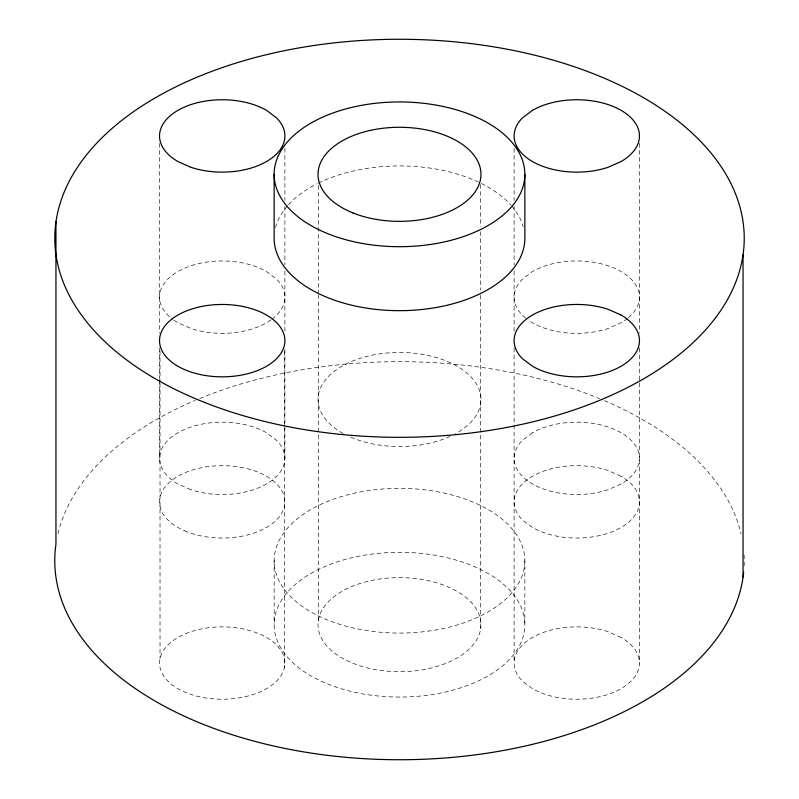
<?xml version="1.0" encoding="UTF-8"?>
<svg xmlns="http://www.w3.org/2000/svg" width="799" height="799" viewBox="0 0 799 799"><rect width="100%" height="100%" fill="white"/><g stroke="black" fill="none" stroke-linecap="round" stroke-linejoin="round"><path stroke-width="0.6" stroke-dasharray="4 3" d="M639.46 143.381L639.46 333.113M639.46 347.994L639.46 663.06M524.853 560.808A125.353 72.369 0 0 1 336.659 623.33A125.353 72.369 0 0 1 336.978 497.977A125.353 72.369 0 0 1 524.853 560.808L524.853 624.778A125.353 72.369 0 0 1 336.659 687.3A125.353 72.369 0 0 1 336.978 561.947A125.353 72.369 0 0 1 524.853 624.778M514.107 148.344L514.107 200.429M514.107 206.621L514.107 264.908M514.107 271.111L514.107 333.113M514.107 347.994L514.107 663.06M480.698 184.439L480.698 226.736M480.698 231.71L480.698 290.187M480.698 295.161L480.698 628.573A81.478 47.041 0 0 1 353.058 663.33A81.478 47.041 0 0 1 364.734 582.131A81.478 47.041 0 0 1 480.698 628.573M318.302 185.358L318.302 293.593M318.302 294.841L318.302 620.783M284.893 148.344L284.893 200.429M284.893 206.621L284.893 264.908M284.893 271.111L284.893 333.113M284.893 349.233L284.893 458.356M284.424 351.31L284.424 667.515A62.682 36.185 0 0 1 184.429 691.924A62.682 36.185 0 0 1 197.812 629.732A62.682 36.185 0 0 1 284.424 667.515M274.147 560.598L274.147 624.568M160.02 351.071L160.02 382.072M160.02 383.31L160.02 658.596M159.54 143.381L159.54 333.113M159.54 347.994L159.54 378.996M159.54 380.234L159.54 458.356M343.151 433.477A81.478 47.041 0 0 1 341.572 366.421A81.478 47.041 0 0 1 457.737 366.591A81.478 47.041 0 0 1 455.54 433.647M450.107 436.374A81.478 47.041 0 0 1 349.642 436.703M628.443 317.632A62.682 36.185 0 0 0 616.848 269.323A62.682 36.185 0 0 0 532.464 271.56L522.496 279.051A62.682 36.185 0 0 0 527.05 319.181M627.495 318.411A62.682 36.185 0 0 1 621.103 322.736L608.119 328.489A62.682 36.185 0 0 1 528.079 319.93M57.957 533.702A344.729 199.031 0 0 1 195.196 400.399M199.7 398.511A344.729 199.031 0 0 1 599.57 398.631M604.334 400.619A344.729 199.031 0 0 1 741.063 533.802M744.079 554.886A344.729 199.031 0 0 1 744.039 567.32M275.525 227.565A125.353 72.369 0 0 1 287.58 205.703M288.409 204.764A125.353 72.369 0 0 1 317.233 183.69M318.312 183.151A125.353 72.369 0 0 1 510.761 204.953M511.59 205.892A125.353 72.369 0 0 1 523.205 226.596M271.95 319.181A62.682 36.185 0 0 0 276.504 279.051L266.536 271.56A62.682 36.185 0 0 0 180.894 269.942A62.682 36.185 0 0 0 172.494 319.181M270.921 319.93A62.682 36.185 0 0 1 190.881 328.489L177.897 322.736A62.682 36.185 0 0 1 173.513 319.93M532.464 432.768L522.496 440.259A62.682 36.185 0 0 0 532.464 483.944A62.682 36.185 0 0 0 608.119 489.697L621.103 483.944A62.682 36.185 0 0 0 621.103 432.768A62.682 36.185 0 0 0 532.464 432.768M621.103 476.264L608.119 470.511A62.682 36.185 0 0 0 532.464 476.264A62.682 36.185 0 0 0 522.496 519.949L532.464 527.44A62.682 36.185 0 0 0 621.103 527.44A62.682 36.185 0 0 0 621.103 476.264M621.103 637.472L608.119 631.719A62.682 36.185 0 0 0 532.464 637.472A62.682 36.185 0 0 0 522.496 681.148L532.464 688.648A62.682 36.185 0 0 0 621.103 688.648A62.682 36.185 0 0 0 621.103 637.472M190.881 489.697L177.897 483.944A62.682 36.185 0 0 1 177.897 432.768A62.682 36.185 0 0 1 266.536 432.768L276.504 440.259A62.682 36.185 0 0 1 266.536 483.944A62.682 36.185 0 0 1 190.881 489.697M184.429 530.726A62.682 36.185 0 0 0 284.424 506.316A62.682 36.185 0 0 0 197.812 468.524A62.682 36.185 0 0 0 184.429 530.726"/><path stroke-width="1.2" d="M743.05 254.761A344.729 199.031 0 0 1 203.026 401.827A344.729 199.031 0 0 1 252.434 58.287A344.729 199.031 0 0 1 743.05 254.761L743.05 577.178M524.853 174.432A125.353 72.369 0 0 1 336.659 236.943A125.353 72.369 0 0 1 336.978 111.59A125.353 72.369 0 0 1 524.853 174.432L524.853 238.402A125.353 72.369 0 0 1 399.32 310.671A125.353 72.369 0 0 1 274.147 238.192L274.147 174.222M55.95 221.822L55.95 544.239A344.729 199.031 0 0 0 375.22 759.24A344.729 199.031 0 0 0 743.649 572.264M532.464 110.352L522.496 117.853A62.682 36.185 0 0 0 532.464 161.528A62.682 36.185 0 0 0 608.119 167.281L621.103 161.528A62.682 36.185 0 0 0 621.103 110.352A62.682 36.185 0 0 0 532.464 110.352M621.103 315.056L608.119 309.303A62.682 36.185 0 0 0 532.464 315.056A62.682 36.185 0 0 0 522.496 358.741L532.464 366.232A62.682 36.185 0 0 0 621.103 366.232A62.682 36.185 0 0 0 621.103 315.056M190.881 167.281L177.897 161.528A62.682 36.185 0 0 1 177.897 110.352A62.682 36.185 0 0 1 266.536 110.352L276.504 117.853A62.682 36.185 0 0 1 266.536 161.528A62.682 36.185 0 0 1 190.881 167.281M353.058 212.973A81.478 47.041 0 0 0 480.698 178.217A81.478 47.041 0 0 0 364.734 131.775A81.478 47.041 0 0 0 353.058 212.973M184.429 369.518A62.682 36.185 0 0 0 284.424 345.108A62.682 36.185 0 0 0 197.812 307.315A62.682 36.185 0 0 0 184.429 369.518"/></g></svg>
